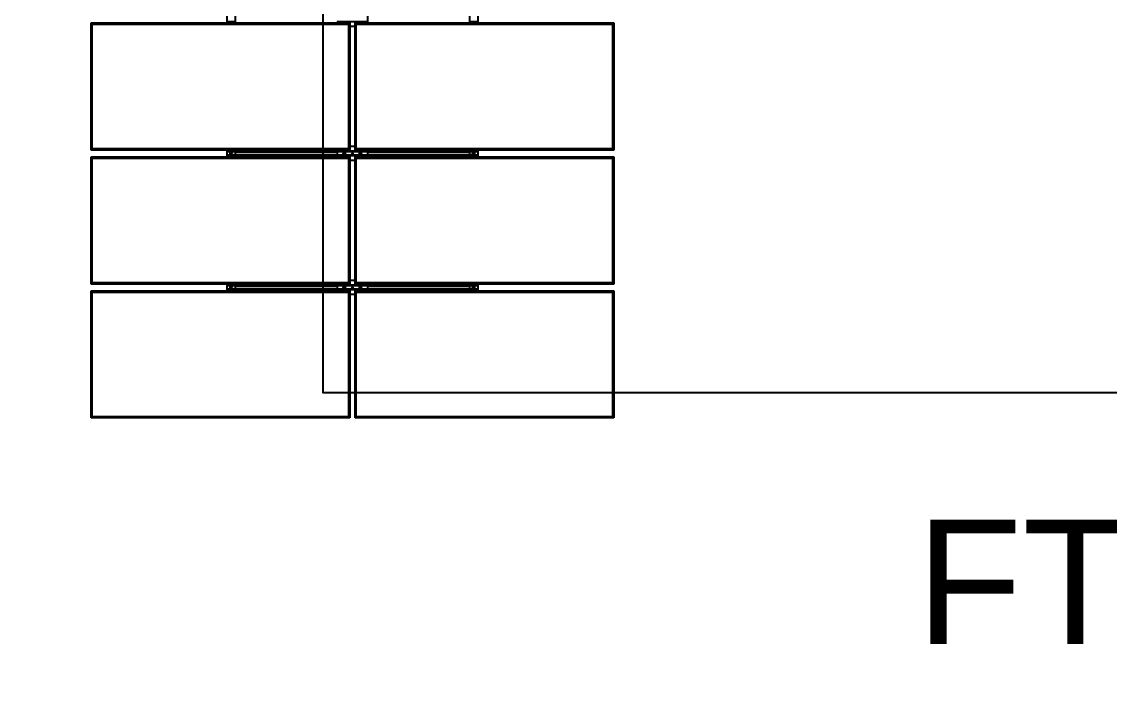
# Model space of a CAD drawing. Header units: feet. Extents: x -21 to 5170, y -254 to 1413.
# Drawn here: x 4417.5 to 4793.9, y -253.1 to -16.2 of the extents above; entities that cross this region are included whole.
import ezdxf
from ezdxf import colors
from ezdxf.entities.mleader import LeaderData, LeaderLine
from ezdxf.math import Vec2, Vec3

# ---------------------------------------------------------------- set-up
doc = ezdxf.new("R2010")
doc.units = ezdxf.units.FT
doc.header["$MEASUREMENT"] = 0
doc.layers.add('E-ARRY-TABL', color=9, linetype='Continuous')
doc.layers.add('G-NPLT', color=67, linetype='Continuous', plot=False)
doc.styles.add('NEI-A', font='arial.ttf')

msp = doc.modelspace()

# ---------------------------------------------------------------- linework, layer by layer
at = {"layer": 'G-NPLT'}
msp.add_lwpolyline([(4521.80695, 315.58045), (5169.98877, 315.58045), (5169.98877, -144.6313), (4521.80695, -144.6313)], close=True, dxfattribs=at)

# ---------------------------------------------------------------- next in the draw order: leaders
ml = msp.add_multileader_mtext('Standard', dxfattribs=at)
ml.set_content('\\A1;FTC', color=256, style='NEI-A')
ml.set_leader_properties()
ml.build(insert=Vec2(0, 0))
ml.multileader.update_dxf_attribs({"dogleg_length": 0.89968, "arrow_head_size": 64.60241})
ctx = ml.context
ctx.base_point, ctx.char_height, ctx.arrow_head_size, ctx.landing_gap_size, ctx.plane_origin = Vec3(4694.02381, -210.43336), 43.068273, 64.60241, 33.07065, Vec3(20345.48813, -11807.0407)
notes = []
notes.append((ctx, [(0, (0, 0, 0), (0, 0), (1, 0), 1, [])]))
ctx.mtext.insert, ctx.mtext.width, ctx.mtext.flow_direction = Vec3(4727.09445, -188.532), 126.6975761, 5
ctx.mtext.has_bg_fill, ctx.mtext.bg_color, ctx.mtext.bg_scale_factor, ctx.mtext.bg_transparency, ctx.mtext.use_window_bg_color = 1, -1073741824, 1.5, 0, 1
for ctx, leaders in notes:
    for number, flags, end, landing, length, lines in leaders:
        leader = LeaderData()
        leader.index, (leader.has_last_leader_line, leader.has_dogleg_vector, leader.attachment_direction) = number, flags
        leader.last_leader_point, leader.dogleg_vector, leader.dogleg_length = Vec3(end), Vec3(landing), length
        for number, points, colour, breaks in lines:
            line = LeaderLine()
            line.index, line.vertices, line.color, line.breaks = number, Vec3.list(points), colors.encode_raw_color(colour), breaks
            leader.lines.append(line)
        ctx.leaders.append(leader)

# ---------------------------------------------------------------- next in the draw order: linework, layer by layer
at = {"layer": 'E-ARRY-TABL'}
for p, q in [((4488.46702, -14.24412), (4488.46702, -16.59601)), ((4491.40688, -14.24412), (4491.40688, -16.59601)), ((4537.18475, -14.24412), (4537.18475, -16.59601)), ((4572.4631, -14.24412), (4572.4631, -16.59601)), ((4575.40297, -14.24412), (4575.40297, -16.59601)), ((4441.47121, -16.59601), (4441.89119, -17.01599)), ((4441.47121, -60.60995), (4441.47121, -16.59601)), ((4441.47121, -16.59601), (4531.01104, -16.59601)), ((4441.89119, -60.18997), (4441.89119, -17.01599)), ((4441.89119, -17.01599), (4530.59106, -17.01599)), ((4491.40688, -16.17603), (4488.46702, -16.17603)), ((4491.40688, -16.26002), (4488.46702, -16.26002)), ((4526.68524, -16.17603), (4526.68524, -16.26002)), ((4537.18475, -16.26002), (4526.68524, -16.26002)), ((4526.68524, -16.26002), (4526.68524, -16.59601)), ((4531.01104, -16.59601), (4530.59106, -17.01599)), ((4530.59106, -17.01599), (4530.59106, -60.18997)), ((4531.01104, -16.59601), (4531.01104, -60.60995)), ((4532.85895, -17.83495), (4531.01104, -17.83495)), ((4532.85895, -16.59601), (4533.27893, -17.01599)), ((4532.85895, -60.60995), (4532.85895, -16.59601)), ((4532.85895, -16.59601), (4622.39878, -16.59601)), ((4533.27893, -60.18997), (4533.27893, -17.01599)), ((4533.27893, -17.01599), (4621.9788, -17.01599)), ((4575.40297, -16.17603), (4572.4631, -16.17603)), ((4575.40297, -16.26002), (4572.4631, -16.26002)), ((4622.39878, -16.59601), (4621.9788, -17.01599)), ((4621.9788, -17.01599), (4621.9788, -60.18997)), ((4622.39878, -16.59601), (4622.39878, -60.60995)), ((4441.47121, -60.60995), (4441.89119, -60.18997)), ((4530.59106, -60.18997), (4441.89119, -60.18997)), ((4531.01104, -60.60995), (4530.59106, -60.18997)), ((4532.85895, -59.37101), (4531.01104, -59.37101)), ((4532.85895, -60.60995), (4533.27893, -60.18997)), ((4621.9788, -60.18997), (4533.27893, -60.18997)), ((4622.39878, -60.60995), (4621.9788, -60.18997)), ((4531.01104, -60.60995), (4441.47121, -60.60995)), ((4441.47121, -62.96184), (4441.89119, -63.38183)), ((4441.47121, -106.97579), (4441.47121, -62.96184)), ((4441.47121, -62.96184), (4531.01104, -62.96184)), ((4441.89119, -106.55581), (4441.89119, -63.38183)), ((4441.89119, -63.38183), (4530.59106, -63.38183)), ((4488.46702, -60.60995), (4488.46702, -62.96184)), ((4491.40688, -60.94594), (4488.46702, -60.94594)), ((4491.40688, -61.02993), (4488.46702, -61.02993)), ((4491.40688, -61.21893), (4488.46702, -61.21893)), ((4491.40688, -62.35287), (4488.46702, -62.35287)), ((4491.40688, -62.54186), (4488.46702, -62.54186)), ((4491.40688, -62.62586), (4488.46702, -62.62586)), ((4489.73085, -61.42892), (4489.52474, -61.7859)), ((4489.52474, -61.7859), (4489.73085, -62.14288)), ((4490.14306, -61.42892), (4489.73085, -61.42892)), ((4489.73085, -62.14288), (4490.14306, -62.14288)), ((4490.34916, -61.7859), (4490.14306, -61.42892)), ((4490.14306, -62.14288), (4490.34916, -61.7859)), ((4491.40688, -60.60995), (4491.40688, -62.96184)), ((4526.68524, -61.15593), (4491.40688, -61.15593)), ((4526.68524, -61.32392), (4491.40688, -61.32392)), ((4526.68524, -62.24788), (4491.40688, -62.24788)), ((4526.68524, -62.41587), (4491.40688, -62.41587)), ((4526.68524, -60.60995), (4526.68524, -62.96184)), ((4537.18475, -60.94594), (4526.68524, -60.94594)), ((4537.18475, -61.02993), (4526.68524, -61.02993)), ((4537.18475, -61.21893), (4526.68524, -61.21893)), ((4537.18475, -62.35287), (4526.68524, -62.35287)), ((4537.18475, -62.54186), (4526.68524, -62.54186)), ((4537.18475, -62.62586), (4526.68524, -62.62586)), ((4528.77841, -61.7859), (4528.96027, -61.47091)), ((4528.86934, -61.94339), (4528.77841, -61.7859)), ((4528.96027, -62.10088), (4528.86934, -61.94339)), ((4528.96027, -61.47091), (4529.32398, -61.47091)), ((4529.14212, -62.10088), (4528.96027, -62.10088)), ((4529.32398, -62.10088), (4529.14212, -62.10088)), ((4529.32398, -61.47091), (4529.50584, -61.7859)), ((4529.50584, -61.7859), (4529.32398, -62.10088)), ((4531.01104, -62.96184), (4530.59106, -63.38183)), ((4530.59106, -63.38183), (4530.59106, -106.55581)), ((4531.01104, -62.96184), (4531.01104, -106.97579)), ((4532.02424, -61.7859), (4532.02386, -61.7777)), ((4622.39878, -60.60995), (4532.85895, -60.60995)), ((4532.85895, -62.96184), (4533.27893, -63.38183)), ((4532.85895, -106.97579), (4532.85895, -62.96184)), ((4532.85895, -62.96184), (4622.39878, -62.96184)), ((4533.27893, -106.55581), (4533.27893, -63.38183)), ((4533.27893, -63.38183), (4621.9788, -63.38183)), ((4534.36415, -61.7859), (4534.54601, -61.47091)), ((4534.54601, -62.10088), (4534.36415, -61.7859)), ((4534.54601, -61.47091), (4534.72786, -61.47091)), ((4534.90972, -62.10088), (4534.54601, -62.10088)), ((4534.72786, -61.47091), (4534.90972, -61.47091)), ((4534.90972, -61.47091), (4535.09158, -61.7859)), ((4535.09158, -61.7859), (4534.90972, -62.10088)), ((4537.18475, -60.60995), (4537.18475, -62.96184)), ((4572.4631, -61.15593), (4537.18475, -61.15593)), ((4572.4631, -61.32392), (4537.18475, -61.32392)), ((4572.4631, -62.24788), (4537.18475, -62.24788)), ((4572.4631, -62.41587), (4537.18475, -62.41587)), ((4572.4631, -60.60995), (4572.4631, -62.96184)), ((4575.40297, -60.94594), (4572.4631, -60.94594)), ((4575.40297, -61.02993), (4572.4631, -61.02993)), ((4575.40297, -61.21893), (4572.4631, -61.21893)), ((4575.40297, -62.35287), (4572.4631, -62.35287)), ((4575.40297, -62.54186), (4572.4631, -62.54186)), ((4575.40297, -62.62586), (4572.4631, -62.62586)), ((4573.72693, -61.42892), (4573.52083, -61.7859)), ((4573.52083, -61.7859), (4573.72693, -62.14288)), ((4574.13914, -61.42892), (4573.72693, -61.42892)), ((4573.72693, -62.14288), (4574.13914, -62.14288)), ((4574.34524, -61.7859), (4574.13914, -61.42892)), ((4574.13914, -62.14288), (4574.34524, -61.7859)), ((4575.40297, -60.60995), (4575.40297, -62.96184)), ((4622.39878, -62.96184), (4621.9788, -63.38183)), ((4621.9788, -63.38183), (4621.9788, -106.55581)), ((4622.39878, -62.96184), (4622.39878, -106.97579)), ((4532.85895, -64.20079), (4531.01104, -64.20079)), ((4441.47121, -106.97579), (4441.89119, -106.55581)), ((4531.01104, -106.97579), (4441.47121, -106.97579)), ((4530.59106, -106.55581), (4441.89119, -106.55581)), ((4488.46702, -106.97579), (4488.46702, -109.32768)), ((4491.40688, -107.31178), (4488.46702, -107.31178)), ((4491.40688, -107.39577), (4488.46702, -107.39577)), ((4491.40688, -107.58476), (4488.46702, -107.58476)), ((4491.40688, -108.71871), (4488.46702, -108.71871)), ((4491.40688, -108.9077), (4488.46702, -108.9077)), ((4491.40688, -108.9917), (4488.46702, -108.9917)), ((4489.73085, -107.79475), (4489.52474, -108.15174)), ((4489.52474, -108.15174), (4489.73085, -108.50872)), ((4490.14306, -107.79475), (4489.73085, -107.79475)), ((4489.73085, -108.50872), (4489.93695, -108.50872)), ((4489.93695, -108.50872), (4490.14306, -108.50872)), ((4490.34916, -108.15174), (4490.14306, -107.79475)), ((4490.14306, -108.50872), (4490.34916, -108.15174)), ((4491.40688, -106.97579), (4491.40688, -109.32768)), ((4526.68524, -107.52177), (4491.40688, -107.52177)), ((4526.68524, -107.68976), (4491.40688, -107.68976)), ((4526.68524, -108.61372), (4491.40688, -108.61372)), ((4526.68524, -108.78171), (4491.40688, -108.78171)), ((4526.68524, -106.97579), (4526.68524, -109.32768)), ((4537.18475, -107.31178), (4526.68524, -107.31178)), ((4537.18475, -107.39577), (4526.68524, -107.39577)), ((4537.18475, -107.58476), (4526.68524, -107.58476)), ((4537.18475, -108.71871), (4526.68524, -108.71871)), ((4537.18475, -108.9077), (4526.68524, -108.9077)), ((4537.18475, -108.9917), (4526.68524, -108.9917)), ((4528.77841, -108.15174), (4528.96027, -107.83675)), ((4528.86934, -108.30923), (4528.77841, -108.15174)), ((4528.96027, -108.46672), (4528.86934, -108.30923)), ((4528.96027, -107.83675), (4529.32398, -107.83675)), ((4529.14212, -108.46672), (4528.96027, -108.46672)), ((4529.32398, -108.46672), (4529.14212, -108.46672)), ((4529.32398, -107.83675), (4529.50584, -108.15174)), ((4529.50584, -108.15174), (4529.32398, -108.46672)), ((4531.01104, -106.97579), (4530.59106, -106.55581)), ((4532.85895, -105.73685), (4531.01104, -105.73685)), ((4532.02424, -108.15174), (4532.02386, -108.14354)), ((4532.85895, -106.97579), (4533.27893, -106.55581)), ((4622.39878, -106.97579), (4532.85895, -106.97579)), ((4621.9788, -106.55581), (4533.27893, -106.55581)), ((4534.36415, -108.15174), (4534.54601, -107.83675)), ((4534.54601, -108.46672), (4534.36415, -108.15174)), ((4534.54601, -107.83675), (4534.72786, -107.83675)), ((4534.90972, -108.46672), (4534.54601, -108.46672)), ((4534.72786, -107.83675), (4534.90972, -107.83675)), ((4534.90972, -107.83675), (4535.09158, -108.15174)), ((4535.09158, -108.15174), (4534.90972, -108.46672)), ((4537.18475, -106.97579), (4537.18475, -109.32768)), ((4572.4631, -107.52177), (4537.18475, -107.52177)), ((4572.4631, -107.68976), (4537.18475, -107.68976)), ((4572.4631, -108.61372), (4537.18475, -108.61372)), ((4572.4631, -108.78171), (4537.18475, -108.78171)), ((4572.4631, -106.97579), (4572.4631, -109.32768)), ((4575.40297, -107.31178), (4572.4631, -107.31178)), ((4575.40297, -107.39577), (4572.4631, -107.39577)), ((4575.40297, -107.58476), (4572.4631, -107.58476)), ((4575.40297, -108.71871), (4572.4631, -108.71871)), ((4575.40297, -108.9077), (4572.4631, -108.9077)), ((4575.40297, -108.9917), (4572.4631, -108.9917)), ((4573.72693, -107.79475), (4573.52083, -108.15174)), ((4573.52083, -108.15174), (4573.72693, -108.50872)), ((4574.13914, -107.79475), (4573.72693, -107.79475)), ((4573.72693, -108.50872), (4573.93303, -108.50872)), ((4573.93303, -108.50872), (4574.13914, -108.50872)), ((4574.34524, -108.15174), (4574.13914, -107.79475)), ((4574.13914, -108.50872), (4574.34524, -108.15174)), ((4575.40297, -106.97579), (4575.40297, -109.32768)), ((4622.39878, -106.97579), (4621.9788, -106.55581)), ((4441.47121, -109.32768), (4441.89119, -109.74766)), ((4441.47121, -153.34163), (4441.47121, -109.32768)), ((4441.47121, -109.32768), (4531.01104, -109.32768)), ((4441.89119, -152.92165), (4441.89119, -109.74766)), ((4441.89119, -109.74766), (4530.59106, -109.74766)), ((4531.01104, -109.32768), (4530.59106, -109.74766)), ((4530.59106, -109.74766), (4530.59106, -152.92165)), ((4531.01104, -109.32768), (4531.01104, -153.34163)), ((4532.85895, -110.56663), (4531.01104, -110.56663)), ((4532.85895, -109.32768), (4533.27893, -109.74766)), ((4532.85895, -153.34163), (4532.85895, -109.32768)), ((4532.85895, -109.32768), (4622.39878, -109.32768)), ((4533.27893, -152.92165), (4533.27893, -109.74766)), ((4533.27893, -109.74766), (4621.9788, -109.74766)), ((4622.39878, -109.32768), (4621.9788, -109.74766)), ((4621.9788, -109.74766), (4621.9788, -152.92165)), ((4622.39878, -109.32768), (4622.39878, -153.34163)), ((4441.47121, -153.34163), (4441.89119, -152.92165)), ((4531.01104, -153.34163), (4441.47121, -153.34163)), ((4530.59106, -152.92165), (4441.89119, -152.92165)), ((4531.01104, -153.34163), (4530.59106, -152.92165)), ((4532.85895, -153.34163), (4533.27893, -152.92165)), ((4622.39878, -153.34163), (4532.85895, -153.34163)), ((4621.9788, -152.92165), (4533.27893, -152.92165)), ((4622.39878, -153.34163), (4621.9788, -152.92165))]:
    msp.add_line(p, q, dxfattribs=at)
at = {"layer": 'E-ARRY-TABL', "flags": 128}
for points in [[(4532.01365, -61.82806), (4532.01745, -61.82005), (4532.02424, -61.7859)], [(4532.01365, -108.1939), (4532.01745, -108.18589), (4532.02424, -108.15174)]]:
    msp.add_lwpolyline(points, dxfattribs=at)
at = {"layer": 'E-ARRY-TABL'}
for centre, radius in [((4489.93695, -61.7859), 0.35698), ((4529.14212, -61.7859), 0.37798), ((4529.14212, -61.7859), 0.31499), ((4529.14212, -61.7859), 0.22066), ((4529.14212, -61.7859), 0.20999), ((4531.9862, -61.79628), 0.16589), ((4531.9862, -61.79628), 0.14489), ((4531.9862, -61.79628), 0.042), ((4534.72786, -61.7859), 0.37798), ((4534.72786, -61.7859), 0.31499), ((4534.72786, -61.7859), 0.22066), ((4534.72786, -61.7859), 0.20999), ((4573.93303, -61.7859), 0.35698), ((4489.93695, -108.15174), 0.35698), ((4529.14212, -108.15174), 0.37798), ((4529.14212, -108.15174), 0.31499), ((4529.14212, -108.15174), 0.22066), ((4529.14212, -108.15174), 0.20999), ((4531.9862, -108.16212), 0.16589), ((4531.9862, -108.16212), 0.14489), ((4531.9862, -108.16212), 0.042), ((4534.72786, -108.15174), 0.37798), ((4534.72786, -108.15174), 0.31499), ((4534.72786, -108.15174), 0.22066), ((4534.72786, -108.15174), 0.20999), ((4573.93303, -108.15174), 0.35698)]:
    msp.add_circle(centre, radius, dxfattribs=at)

doc.saveas('drawing.dxf')
